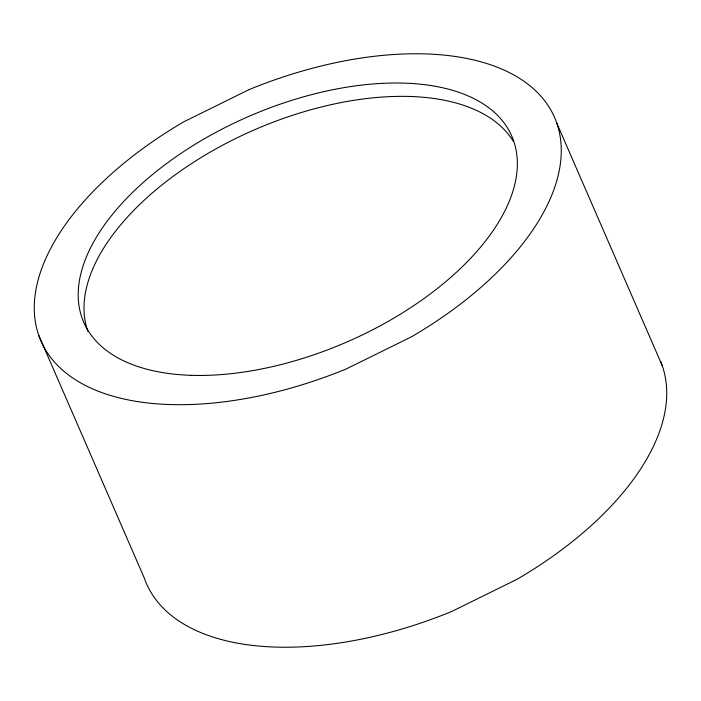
<?xml version="1.0" encoding="UTF-8"?>
<svg xmlns="http://www.w3.org/2000/svg" width="701" height="701" viewBox="0 0 701 701"><rect width="100%" height="100%" fill="white"/><g stroke="black" fill="none" stroke-linecap="round" stroke-linejoin="round"><path stroke-width="1.05" d="M556.76 123.078L662.226 365.615M38.774 335.385L144.24 577.922A280.067 147.587 -23.5 0 0 451.724 611.482L517.101 579.254A280.067 147.587 -23.5 0 0 660.719 361.628M87.844 331.319A233.389 122.99 -23.5 0 1 250.643 131.499A233.389 122.99 -23.5 0 1 513.386 141.409M249.276 89.518L183.899 121.746A280.067 147.587 -23.5 0 0 47.317 352.717A280.067 147.587 -23.5 0 0 346.268 368.945L411.645 336.708A280.067 147.587 -23.5 0 0 548.217 105.746A280.067 147.587 -23.5 0 0 249.276 89.518M190.795 375.315A233.389 122.99 -23.5 0 0 517.329 161.782A233.389 122.99 -23.5 0 0 185.187 150.592A233.389 122.99 -23.5 0 0 190.795 375.315"/></g></svg>
